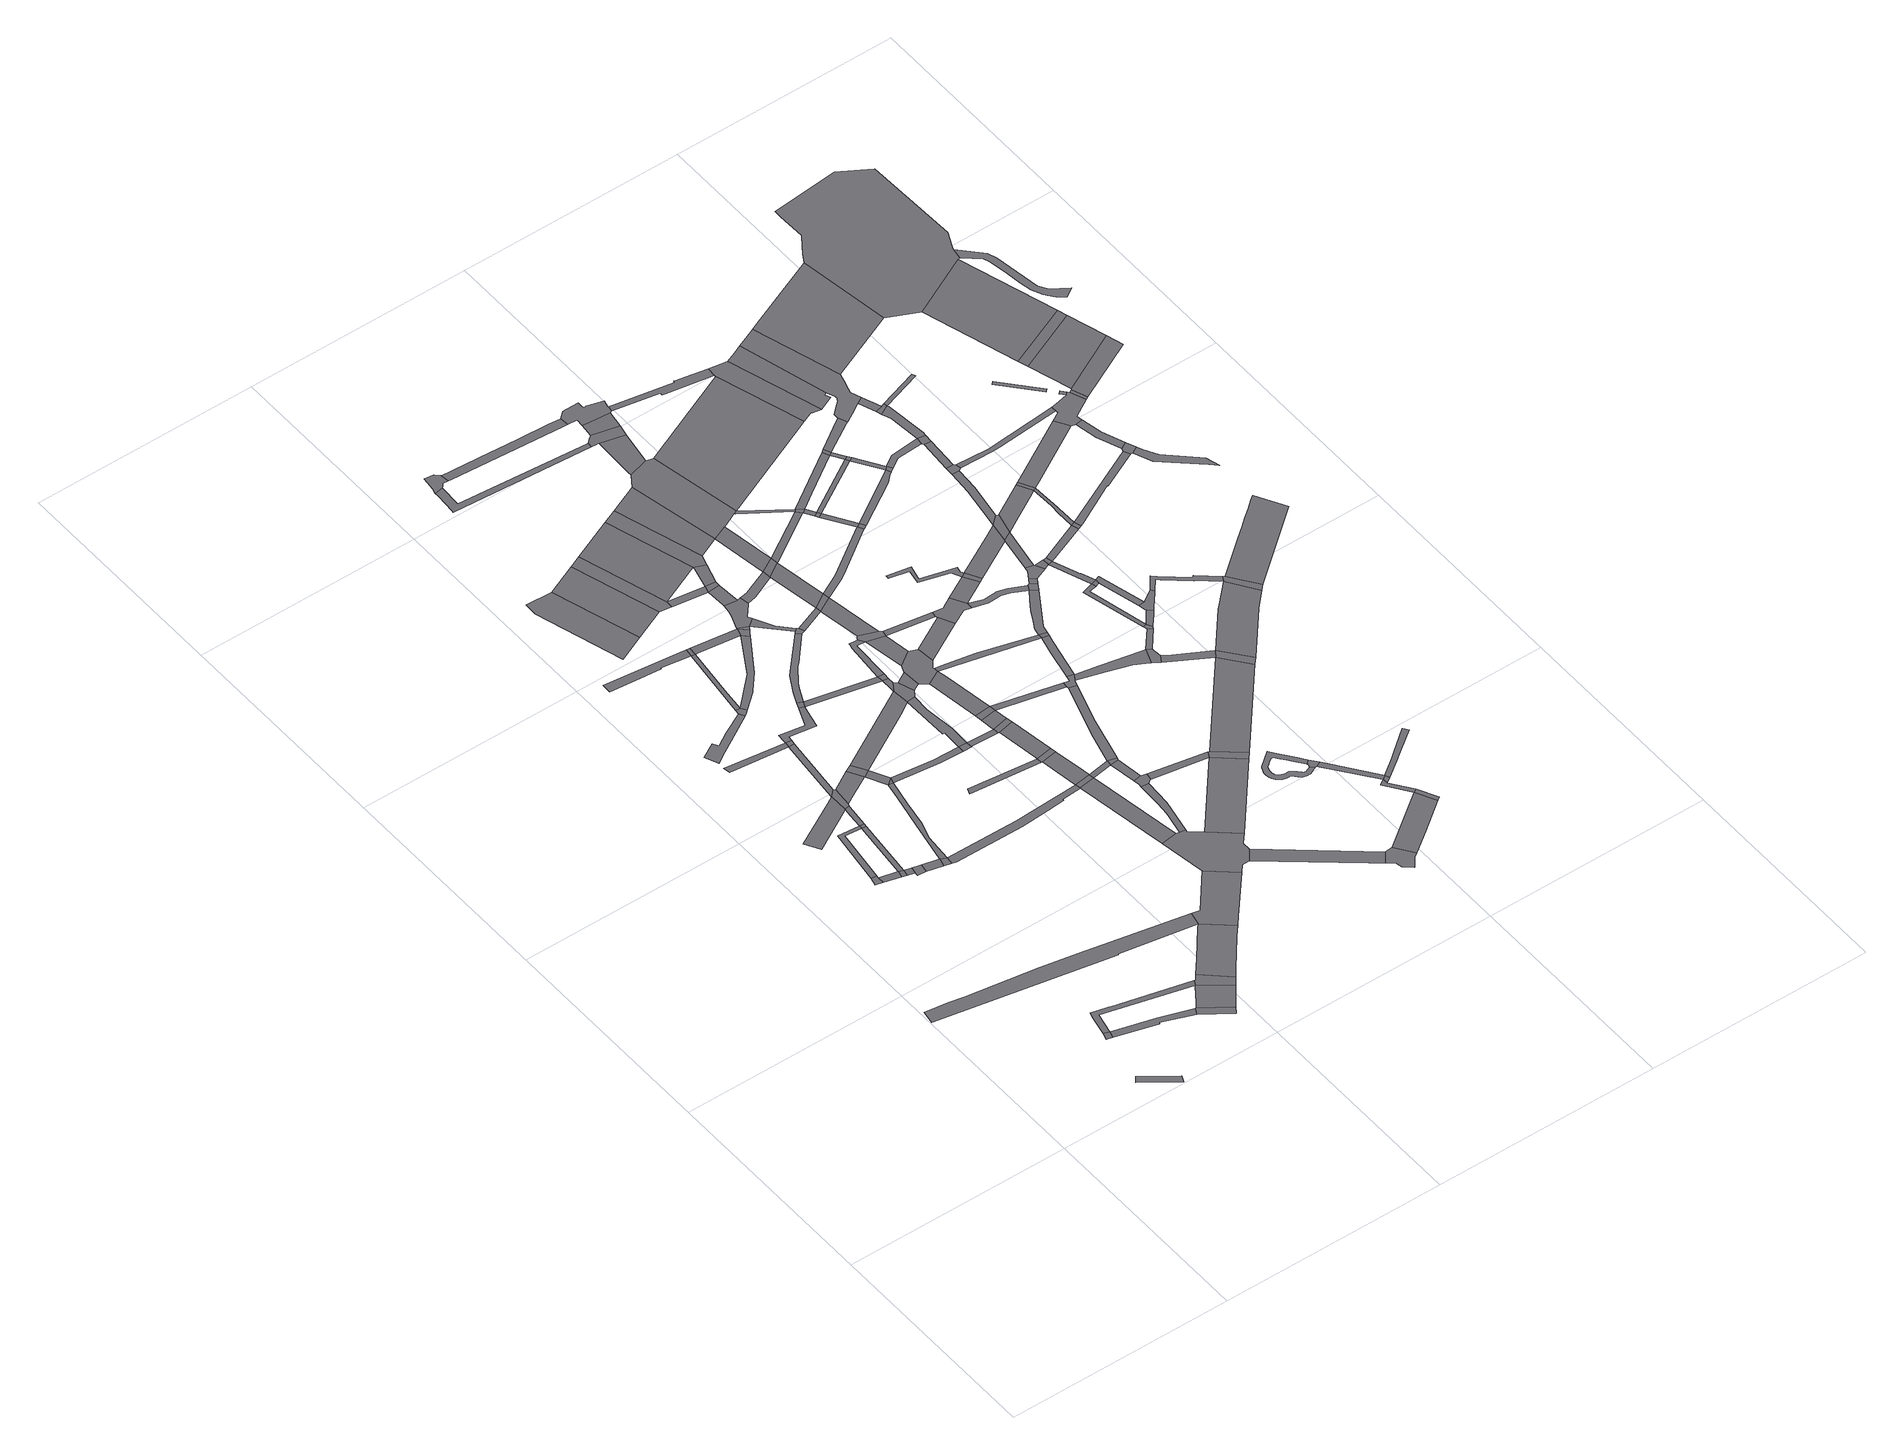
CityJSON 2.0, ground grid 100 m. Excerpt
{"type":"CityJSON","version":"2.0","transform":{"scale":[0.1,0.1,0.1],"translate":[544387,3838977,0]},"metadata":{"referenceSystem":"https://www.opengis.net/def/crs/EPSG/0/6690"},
"CityObjects":{
"road1":{"type":"Road","attributes":{"RoadStructureAttribute.sectionType":"1"},"geometry":[{"type":"MultiSurface","lod":"1","boundaries":[[[0,1,2,3]]]}]},
"road2":{"type":"Road","geometry":[{"type":"MultiSurface","lod":"1","boundaries":[[[4,5,6,7]]]}]},
"road3":{"type":"Road","geometry":[{"type":"MultiSurface","lod":"1","boundaries":[[[8,9,10,11,12]]]}]},
"road4":{"type":"Road","attributes":{"RoadStructureAttribute.sectionType":"1"},"geometry":[{"type":"MultiSurface","lod":"1","boundaries":[[[13,7,6,14,15,16,17]]]}]},
"road5":{"type":"Road","attributes":{"RoadStructureAttribute.sectionType":"1"},"geometry":[{"type":"MultiSurface","lod":"1","boundaries":[[[18,19,20,21,22,23,24,25,26,27]]]}]},
"road6":{"type":"Road","attributes":{"RoadStructureAttribute.sectionType":"1"},"geometry":[{"type":"MultiSurface","lod":"1","boundaries":[[[11,10,28,29]]]}]},
"road7":{"type":"Road","attributes":{"RoadStructureAttribute.sectionType":"1"},"geometry":[{"type":"MultiSurface","lod":"1","boundaries":[[[30,31,32,33,4,7,34,35,36]]]}]},
"road8":{"type":"Road","geometry":[{"type":"MultiSurface","lod":"1","boundaries":[[[29,28,37,38]]]}]},
"road9":{"type":"Road","attributes":{"RoadStructureAttribute.sectionType":"1"},"geometry":[{"type":"MultiSurface","lod":"1","boundaries":[[[39,8,12,40,41,42]]]}]},
"road10":{"type":"Road","attributes":{"RoadStructureAttribute.sectionType":"1"},"geometry":[{"type":"MultiSurface","lod":"1","boundaries":[[[38,37,43,44]]]}]},
"road11":{"type":"Road","attributes":{"RoadStructureAttribute.sectionType":"1"},"geometry":[{"type":"MultiSurface","lod":"1","boundaries":[[[45,46,47,48,49,50]]]}]},
"road12":{"type":"Road","geometry":[{"type":"MultiSurface","lod":"1","boundaries":[[[44,43,51,52,53]]]}]},
"road13":{"type":"Road","attributes":{"RoadStructureAttribute.sectionType":"1"},"geometry":[{"type":"MultiSurface","lod":"1","boundaries":[[[41,29,38,54]]]}]},
"road14":{"type":"Road","attributes":{"RoadStructureAttribute.sectionType":"1"},"geometry":[{"type":"MultiSurface","lod":"1","boundaries":[[[53,52,55,56]]]}]},
"road15":{"type":"Road","geometry":[{"type":"MultiSurface","lod":"1","boundaries":[[[17,16,57,58,59]]]}]},
"road16":{"type":"Road","geometry":[{"type":"MultiSurface","lod":"1","boundaries":[[[42,41,54,60]]]}]},
"road17":{"type":"Road","attributes":{"RoadStructureAttribute.sectionType":"1"},"geometry":[{"type":"MultiSurface","lod":"1","boundaries":[[[61,62,50,63,42,60]]]}]},
"road18":{"type":"Road","geometry":[{"type":"MultiSurface","lod":"1","boundaries":[[[56,55,64,65]]]}]},
"road19":{"type":"Road","attributes":{"RoadStructureAttribute.sectionType":"1"},"geometry":[{"type":"MultiSurface","lod":"1","boundaries":[[[35,66,67,59,58,68]]]}]},
"road20":{"type":"Road","attributes":{"RoadStructureAttribute.sectionType":"1"},"geometry":[{"type":"MultiSurface","lod":"1","boundaries":[[[69,70,71,72]]]}]},
"road21":{"type":"Road","geometry":[{"type":"MultiSurface","lod":"1","boundaries":[[[73,45,50,62,74,75,76]]]}]},
"road22":{"type":"Road","attributes":{"RoadStructureAttribute.sectionType":"1"},"geometry":[{"type":"MultiSurface","lod":"1","boundaries":[[[77,78,79,80,81,82,83,84,85]]]}]},
"road23":{"type":"Road","geometry":[{"type":"MultiSurface","lod":"1","boundaries":[[[86,87,88,36,35,68,89]]]}]},
"road24":{"type":"Road","attributes":{"RoadStructureAttribute.sectionType":"1"},"geometry":[{"type":"MultiSurface","lod":"1","boundaries":[[[71,90,45,73,91]]]}]},
"road25":{"type":"Road","attributes":{"RoadStructureAttribute.sectionType":"1"},"geometry":[{"type":"MultiSurface","lod":"1","boundaries":[[[92,93,94,56,65,95,96,97,98,99]]]}]},
"road26":{"type":"Road","attributes":{"RoadStructureAttribute.sectionType":"1"},"geometry":[{"type":"MultiSurface","lod":"1","boundaries":[[[100,76,75,101,102,103]]]}]},
"road27":{"type":"Road","attributes":{"RoadStructureAttribute.sectionType":"1"},"geometry":[{"type":"MultiSurface","lod":"1","boundaries":[[[104,105,106,107,108,109,110,111]]]}]},
"road28":{"type":"Road","geometry":[{"type":"MultiSurface","lod":"1","boundaries":[[[72,71,91,112]]]}]},
"road29":{"type":"Road","geometry":[{"type":"MultiSurface","lod":"1","boundaries":[[[113,77,85,114,115,116]]]}]},
"road30":{"type":"Road","geometry":[{"type":"MultiSurface","lod":"1","boundaries":[[[117,100,103,118]]]}]},
"road31":{"type":"Road","attributes":{"RoadStructureAttribute.sectionType":"1"},"geometry":[{"type":"MultiSurface","lod":"1","boundaries":[[[118,103,92,119]]]}]},
"road32":{"type":"Road","geometry":[{"type":"MultiSurface","lod":"1","boundaries":[[[120,121,122,123,124]]]}]},
"road33":{"type":"Road","geometry":[{"type":"MultiSurface","lod":"1","boundaries":[[[119,92,99]]]}]},
"road34":{"type":"Road","attributes":{"RoadStructureAttribute.sectionType":"1"},"geometry":[{"type":"MultiSurface","lod":"1","boundaries":[[[26,125,126,86,89,127,128,129,130]]]}]},
"road35":{"type":"Road","attributes":{"RoadStructureAttribute.sectionType":"1"},"geometry":[{"type":"MultiSurface","lod":"1","boundaries":[[[131,132,133,134,72,112,135,136,137,138]]]}]},
"road36":{"type":"Road","attributes":{"RoadStructureAttribute.sectionType":"1"},"geometry":[{"type":"MultiSurface","lod":"1","boundaries":[[[110,113,116,139,140]]]}]},
"road37":{"type":"Road","attributes":{"RoadStructureAttribute.sectionType":"1"},"geometry":[{"type":"MultiSurface","lod":"1","boundaries":[[[141,142,65,64,143,144,145,146,147,148,149,150]]]}]},
"road38":{"type":"Road","geometry":[{"type":"MultiSurface","lod":"1","boundaries":[[[111,110,140,151]]]}]},
"road39":{"type":"Road","geometry":[{"type":"MultiSurface","lod":"1","boundaries":[[[152,131,138,153]]]}]},
"road40":{"type":"Road","attributes":{"RoadStructureAttribute.sectionType":"1"},"geometry":[{"type":"MultiSurface","lod":"1","boundaries":[[[154,124,123,155]]]}]},
"road41":{"type":"Road","attributes":{"RoadStructureAttribute.sectionType":"1"},"geometry":[{"type":"MultiSurface","lod":"1","boundaries":[[[156,157,158,116,115,159,160,161,162]]]}]},
"road42":{"type":"Road","attributes":{"RoadStructureAttribute.sectionType":"1"},"geometry":[{"type":"MultiSurface","lod":"1","boundaries":[[[163,119,99,164,165,166]]]}]},
"road43":{"type":"Road","attributes":{"RoadStructureAttribute.sectionType":"1"},"geometry":[{"type":"MultiSurface","lod":"1","boundaries":[[[167,117,118,168,169,170]]]}]},
"road44":{"type":"Road","attributes":{"RoadStructureAttribute.sectionType":"1"},"geometry":[{"type":"MultiSurface","lod":"1","boundaries":[[[151,140,171,156,172]]]}]},
"road45":{"type":"Road","geometry":[{"type":"MultiSurface","lod":"1","boundaries":[[[173,174,27,26,130,175,176]]]}]},
"road46":{"type":"Road","geometry":[{"type":"MultiSurface","lod":"1","boundaries":[[[177,154,155,178,179]]]}]},
"road47":{"type":"Road","geometry":[{"type":"MultiSurface","lod":"1","boundaries":[[[180,181,182,183,184,185,186,187,188,189]]]}]},
"road48":{"type":"Road","attributes":{"RoadStructureAttribute.sectionType":"1"},"geometry":[{"type":"MultiSurface","lod":"1","boundaries":[[[190,191,192,193,194,195]]]}]},
"road49":{"type":"Road","attributes":{"RoadStructureAttribute.sectionType":"1"},"geometry":[{"type":"MultiSurface","lod":"1","boundaries":[[[153,138,196,197]]]}]},
"road50":{"type":"Road","attributes":{"RoadStructureAttribute.sectionType":"1"},"geometry":[{"type":"MultiSurface","lod":"1","boundaries":[[[198,199,200,152,153,201,202,203,204,205,206]]]}]},
"road51":{"type":"Road","geometry":[{"type":"MultiSurface","lod":"1","boundaries":[[[166,165,207,208]]]}]},
"road52":{"type":"Road","attributes":{"RoadStructureAttribute.sectionType":"1"},"geometry":[{"type":"MultiSurface","lod":"1","boundaries":[[[172,156,162,209,210]]]}]},
"road53":{"type":"Road","geometry":[{"type":"MultiSurface","lod":"1","boundaries":[[[211,172,210,212,213]]]}]},
"road54":{"type":"Road","attributes":{"RoadStructureAttribute.sectionType":"1"},"geometry":[{"type":"MultiSurface","lod":"1","boundaries":[[[179,178,214,215,216]]]}]},
"road55":{"type":"Road","attributes":{"RoadStructureAttribute.sectionType":"1"},"geometry":[{"type":"MultiSurface","lod":"1","boundaries":[[[217,218,219,170,220,221,166,208]]]}]},
"road56":{"type":"Road","attributes":{"function":"2","RoadStructureAttribute.sectionType":"1"},"geometry":[{"type":"MultiSurface","lod":"1","boundaries":[[[222,177,179,223,224]]]}]},
"road57":{"type":"Road","geometry":[{"type":"MultiSurface","lod":"1","boundaries":[[[225,226,227,228,211,213,229,230,231,232,233,234]]]}]},
"road58":{"type":"Road","attributes":{"RoadStructureAttribute.sectionType":"1"},"geometry":[{"type":"MultiSurface","lod":"1","boundaries":[[[208,207,235,236,237]]]}]},
"road59":{"type":"Road","attributes":{"RoadStructureAttribute.sectionType":"1"},"geometry":[{"type":"MultiSurface","lod":"1","boundaries":[[[238,229,213,239,240,241]]]}]},
"road60":{"type":"Road","attributes":{"RoadStructureAttribute.sectionType":"1"},"geometry":[{"type":"MultiSurface","lod":"1","boundaries":[[[242,150,243,244]]]}]},
"road61":{"type":"Road","attributes":{"RoadStructureAttribute.sectionType":"1"},"geometry":[{"type":"MultiSurface","lod":"1","boundaries":[[[196,245,167,246,247]]]}]},
"road62":{"type":"Road","geometry":[{"type":"MultiSurface","lod":"1","boundaries":[[[246,167,170,219,248,249,250,251]]]}]},
"road63":{"type":"Road","attributes":{"RoadStructureAttribute.sectionType":"1"},"geometry":[{"type":"MultiSurface","lod":"1","boundaries":[[[252,215,253,254,225,234]]]}]},
"road64":{"type":"Road","geometry":[{"type":"MultiSurface","lod":"1","boundaries":[[[197,196,247,255]]]}]},
"road65":{"type":"Road","geometry":[{"type":"MultiSurface","lod":"1","boundaries":[[[244,243,256,173,176,257,258,259,260,261,262,263,264,265,266]]]}]},
"road66":{"type":"Road","geometry":[{"type":"MultiSurface","lod":"1","boundaries":[[[267,141,150,242]]]}]},
"road67":{"type":"Road","geometry":[{"type":"MultiSurface","lod":"1","boundaries":[[[216,215,252,268]]]}]},
"road68":{"type":"Road","geometry":[{"type":"MultiSurface","lod":"1","boundaries":[[[241,240,198,206,269,270]]]}]},
"road69":{"type":"Road","attributes":{"RoadStructureAttribute.sectionType":"1"},"geometry":[{"type":"MultiSurface","lod":"1","boundaries":[[[271,272,273,274,275,141,267]]]}]},
"road70":{"type":"Road","geometry":[{"type":"MultiSurface","lod":"1","boundaries":[[[276,195,194,274,273]]]}]},
"road71":{"type":"Road","attributes":{"RoadStructureAttribute.sectionType":"1"},"geometry":[{"type":"MultiSurface","lod":"1","boundaries":[[[277,251,250,278]]]}]},
"road72":{"type":"Road","attributes":{"RoadStructureAttribute.sectionType":"1"},"geometry":[{"type":"MultiSurface","lod":"1","boundaries":[[[224,279,216,268,280]]]}]},
"road73":{"type":"Road","attributes":{"RoadStructureAttribute.sectionType":"1"},"geometry":[{"type":"MultiSurface","lod":"1","boundaries":[[[281,282,283,195,276]]]}]},
"road74":{"type":"Road","attributes":{"RoadStructureAttribute.sectionType":"1"},"geometry":[{"type":"MultiSurface","lod":"1","boundaries":[[[284,285,286,197,255,287,288,289,290]]]}]},
"road75":{"type":"Road","geometry":[{"type":"MultiSurface","lod":"1","boundaries":[[[291,237,236,282,281]]]}]},
"road76":{"type":"Road","attributes":{"RoadStructureAttribute.sectionType":"1"},"geometry":[{"type":"MultiSurface","lod":"1","boundaries":[[[292,183,182,293,294,295,296,297,298]]]}]},
"road77":{"type":"Road","attributes":{"RoadStructureAttribute.sectionType":"1"},"geometry":[{"type":"MultiSurface","lod":"1","boundaries":[[[299,300,301,302,266,265,303,304]]]}]},
"road78":{"type":"Road","attributes":{"RoadStructureAttribute.sectionType":"1"},"geometry":[{"type":"MultiSurface","lod":"1","boundaries":[[[305,306,307,237,291]]]}]},
"road79":{"type":"Road","geometry":[{"type":"MultiSurface","lod":"1","boundaries":[[[308,309,306,305]]]}]},
"road80":{"type":"Road","geometry":[{"type":"MultiSurface","lod":"1","boundaries":[[[310,222,224,280,311,312,313]]]}]},
"road81":{"type":"Road","attributes":{"RoadStructureAttribute.sectionType":"1"},"geometry":[{"type":"MultiSurface","lod":"1","boundaries":[[[314,270,269,315]]]}]},
"road82":{"type":"Road","attributes":{"RoadStructureAttribute.sectionType":"1"},"geometry":[{"type":"MultiSurface","lod":"1","boundaries":[[[316,267,242,317]]]}]},
"road83":{"type":"Road","attributes":{"RoadStructureAttribute.sectionType":"1"},"geometry":[{"type":"MultiSurface","lod":"1","boundaries":[[[318,319,320,321,309,308]]]}]},
"road84":{"type":"Road","attributes":{"RoadStructureAttribute.sectionType":"1"},"geometry":[{"type":"MultiSurface","lod":"1","boundaries":[[[322,323,233,232,324,325]]]}]},
"road85":{"type":"Road","geometry":[{"type":"MultiSurface","lod":"1","boundaries":[[[326,327,328,277,278,321,320,329,330,331,332,333]]]}]},
"road86":{"type":"Road","attributes":{"RoadStructureAttribute.sectionType":"1"},"geometry":[{"type":"MultiSurface","lod":"1","boundaries":[[[334,335,336,337,338,187,186,339,340,341,342]]]}]},
"road87":{"type":"Road","attributes":{"RoadStructureAttribute.sectionType":"1"},"geometry":[{"type":"MultiSurface","lod":"1","boundaries":[[[289,327,326,343,344]]]}]},
"road88":{"type":"Road","geometry":[{"type":"MultiSurface","lod":"1","boundaries":[[[345,346,347,299,304,348,349,350,351]]]}]},
"road89":{"type":"Road","attributes":{"RoadStructureAttribute.sectionType":"1"},"geometry":[{"type":"MultiSurface","lod":"1","boundaries":[[[352,317,346,345]]]}]},
"road90":{"type":"Road","geometry":[{"type":"MultiSurface","lod":"1","boundaries":[[[353,354,290,289,344,355,356]]]}]},
"road91":{"type":"Road","geometry":[{"type":"MultiSurface","lod":"1","boundaries":[[[316,317,352,357]]]}]},
"road92":{"type":"Road","geometry":[{"type":"MultiSurface","lod":"1","boundaries":[[[358,310,313,359,360]]]}]},
"road93":{"type":"Road","attributes":{"RoadStructureAttribute.sectionType":"1"},"geometry":[{"type":"MultiSurface","lod":"1","boundaries":[[[361,315,362,353,356]]]}]},
"road94":{"type":"Road","geometry":[{"type":"MultiSurface","lod":"1","boundaries":[[[363,314,315,361]]]}]},
"road95":{"type":"Road","attributes":{"RoadStructureAttribute.sectionType":"1"},"geometry":[{"type":"MultiSurface","lod":"1","boundaries":[[[259,258,364,365,366]]]}]},
"road96":{"type":"Road","attributes":{"RoadStructureAttribute.sectionType":"1"},"geometry":[{"type":"MultiSurface","lod":"1","boundaries":[[[367,325,368,314,363]]]}]},
"road97":{"type":"Road","geometry":[{"type":"MultiSurface","lod":"1","boundaries":[[[369,322,325,367]]]}]},
"road98":{"type":"Road","attributes":{"RoadStructureAttribute.sectionType":"1"},"geometry":[{"type":"MultiSurface","lod":"1","boundaries":[[[370,360,322,369]]]}]},
"road99":{"type":"Road","attributes":{"RoadStructureAttribute.sectionType":"1"},"geometry":[{"type":"MultiSurface","lod":"1","boundaries":[[[308,305,371,372]]]}]},
"road100":{"type":"Road","attributes":{"RoadStructureAttribute.sectionType":"1"},"geometry":[{"type":"MultiSurface","lod":"1","boundaries":[[[373,262,261,374]]]}]},
"road101":{"type":"Road","attributes":{"RoadStructureAttribute.sectionType":"1"},"geometry":[{"type":"MultiSurface","lod":"1","boundaries":[[[375,376,377,316,357,378,379]]]}]},
"road102":{"type":"Road","attributes":{"RoadStructureAttribute.sectionType":"1"},"geometry":[{"type":"MultiSurface","lod":"1","boundaries":[[[351,350,373,380]]]}]},
"road103":{"type":"Road","attributes":{"RoadStructureAttribute.sectionType":"1"},"geometry":[{"type":"MultiSurface","lod":"1","boundaries":[[[355,344,381,382,383]]]}]},
"road104":{"type":"Road","attributes":{"RoadStructureAttribute.sectionType":"1"},"geometry":[{"type":"MultiSurface","lod":"1","boundaries":[[[384,333,332,385]]]}]},
"road105":{"type":"Road","geometry":[{"type":"MultiSurface","lod":"1","boundaries":[[[386,387,358,360,370,388,389,390]]]}]},
"road106":{"type":"Road","attributes":{"RoadStructureAttribute.sectionType":"1"},"geometry":[{"type":"MultiSurface","lod":"1","boundaries":[[[391,392,393,394,329,320,395,396]]]}]},
"road107":{"type":"Road","geometry":[{"type":"MultiSurface","lod":"1","boundaries":[[[397,366,365,398,399,400,401,402,403,404,405]]]}]},
"road108":{"type":"Road","attributes":{"RoadStructureAttribute.sectionType":"1"},"geometry":[{"type":"MultiSurface","lod":"1","boundaries":[[[406,369,367,407,408,409]]]}]},
"road109":{"type":"Road","attributes":{"RoadStructureAttribute.sectionType":"1"},"geometry":[{"type":"MultiSurface","lod":"1","boundaries":[[[410,411,387,386,412]]]}]},
"road110":{"type":"Road","geometry":[{"type":"MultiSurface","lod":"1","boundaries":[[[413,414,372,371,375,379,415,416]]]}]},
"road111":{"type":"Road","attributes":{"RoadStructureAttribute.sectionType":"1"},"geometry":[{"type":"MultiSurface","lod":"1","boundaries":[[[417,418,363,361,419,420,421,422,423]]]}]},
"road112":{"type":"Road","geometry":[{"type":"MultiSurface","lod":"1","boundaries":[[[424,425,298,297,426,427,410,412,428,429]]]}]},
"road113":{"type":"Road","geometry":[{"type":"MultiSurface","lod":"1","boundaries":[[[380,373,374,430,431]]]}]},
"road114":{"type":"Road","geometry":[{"type":"MultiSurface","lod":"1","boundaries":[[[432,433,434,383,382,384,385,435,436,437]]]}]},
"road115":{"type":"Road","attributes":{"RoadStructureAttribute.sectionType":"1"},"geometry":[{"type":"MultiSurface","lod":"1","boundaries":[[[389,388,438,439,440]]]}]},
"road116":{"type":"Road","attributes":{"RoadStructureAttribute.sectionType":"1"},"geometry":[{"type":"MultiSurface","lod":"1","boundaries":[[[441,442,424,429,443,444]]]}]},
"road117":{"type":"Road","geometry":[{"type":"MultiSurface","lod":"1","boundaries":[[[445,446,342,341,447,442,441,444,448,449,450,451,452,453,454,455,456,457,458]]]}]},
"road118":{"type":"Road","attributes":{"RoadStructureAttribute.sectionType":"1"},"geometry":[{"type":"MultiSurface","lod":"1","boundaries":[[[395,459,413,416,460,461]]]}]},
"road119":{"type":"Road","attributes":{"RoadStructureAttribute.sectionType":"1"},"geometry":[{"type":"MultiSurface","lod":"1","boundaries":[[[462,463,464,465,466,467,468,469,470,471,472,473,474,475,476,477,478,479,480,481,482,483,484,485,486,487,488,489,490,491,492,493,494,495,496,497,498,499,500,501,502,503,504,505,506,507,508,509,510,511,512,513,514,515,516,517,518,519,520,521,522,523,524,525,526,527,528,529,530,531,532,533,534,535,536,537,538,539,540,541,542,543,544,545]]]}]},
"road120":{"type":"Road","geometry":[{"type":"MultiSurface","lod":"1","boundaries":[[[440,439,406,409,546]]]}]},
"road121":{"type":"Road","attributes":{"RoadStructureAttribute.sectionType":"1"},"geometry":[{"type":"MultiSurface","lod":"1","boundaries":[[[547,548,549,550,551,552,553,554,555,556,557,558]]]}]},
"road122":{"type":"Road","geometry":[{"type":"MultiSurface","lod":"1","boundaries":[[[396,395,461,559]]]}]},
"road123":{"type":"Road","attributes":{"RoadStructureAttribute.sectionType":"1"},"geometry":[{"type":"MultiSurface","lod":"1","boundaries":[[[546,409,560,561]]]}]},
"road124":{"type":"Road","geometry":[{"type":"MultiSurface","lod":"1","boundaries":[[[561,560,562,563]]]}]},
"road125":{"type":"Road","attributes":{"RoadStructureAttribute.sectionType":"1"},"geometry":[{"type":"MultiSurface","lod":"1","boundaries":[[[564,565,566,567,568,416,415,569,570,571,572,573]]]}]},
"road126":{"type":"Road","attributes":{"RoadStructureAttribute.sectionType":"1"},"geometry":[{"type":"MultiSurface","lod":"1","boundaries":[[[557,432,437,574]]]}]},
"road127":{"type":"Road","attributes":{"RoadStructureAttribute.sectionType":"1"},"geometry":[{"type":"MultiSurface","lod":"1","boundaries":[[[575,397,405,576,577]]]}]},
"road128":{"type":"Road","attributes":{"RoadStructureAttribute.sectionType":"1"},"geometry":[{"type":"MultiSurface","lod":"1","boundaries":[[[563,562,417,578]]]}]},
"road129":{"type":"Road","geometry":[{"type":"MultiSurface","lod":"1","boundaries":[[[545,544,579,580,581,582,583,501,500,584,585]]]}]},
"road130":{"type":"Road","geometry":[{"type":"MultiSurface","lod":"1","boundaries":[[[578,417,423,586]]]}]},
"road131":{"type":"Road","attributes":{"RoadStructureAttribute.sectionType":"1"},"geometry":[{"type":"MultiSurface","lod":"1","boundaries":[[[587,588,589,437,436,590,591,592,593,594]]]}]},
"road132":{"type":"Road","geometry":[{"type":"MultiSurface","lod":"1","boundaries":[[[558,557,574,595]]]}]},
"road133":{"type":"Road","attributes":{"RoadStructureAttribute.sectionType":"1"},"geometry":[{"type":"MultiSurface","lod":"1","boundaries":[[[593,596,597,598,599,396,559,600,601]]]}]},
"road134":{"type":"Road","attributes":{"RoadStructureAttribute.sectionType":"1"},"geometry":[{"type":"MultiSurface","lod":"1","boundaries":[[[602,585,584,603,604]]]}]},
"road135":{"type":"Road","attributes":{"RoadStructureAttribute.sectionType":"1"},"geometry":[{"type":"MultiSurface","lod":"1","boundaries":[[[605,606,431,430,607]]]}]},
"road136":{"type":"Road","attributes":{"function":"2","RoadStructureAttribute.sectionType":"1"},"geometry":[{"type":"MultiSurface","lod":"1","boundaries":[[[608,609,610,390,389,611,612]]]}]},
"road137":{"type":"Road","attributes":{"RoadStructureAttribute.sectionType":"1"},"geometry":[{"type":"MultiSurface","lod":"1","boundaries":[[[603,613,575,614,615]]]}]},
"road138":{"type":"Road","attributes":{"RoadStructureAttribute.sectionType":"1"},"geometry":[{"type":"MultiSurface","lod":"1","boundaries":[[[616,440,546,617,618]]]}]},
"road139":{"type":"Road","geometry":[{"type":"MultiSurface","lod":"1","boundaries":[[[604,603,615,619]]]}]},
"road140":{"type":"Road","geometry":[{"type":"MultiSurface","lod":"1","boundaries":[[[573,572,620,621,622,623,624]]]}]},
"road141":{"type":"Road","geometry":[{"type":"MultiSurface","lod":"1","boundaries":[[[614,575,577,625]]]}]},
"road142":{"type":"Road","attributes":{"RoadStructureAttribute.sectionType":"1"},"geometry":[{"type":"MultiSurface","lod":"1","boundaries":[[[626,561,563,627]]]}]},
"road143":{"type":"Road","geometry":[{"type":"MultiSurface","lod":"1","boundaries":[[[628,594,593,601,629]]]}]},
"road144":{"type":"Road","attributes":{"RoadStructureAttribute.sectionType":"1"},"geometry":[{"type":"MultiSurface","lod":"1","boundaries":[[[630,631,632,633,634,450,449,635,636,637,638,639,640,641,642,643]]]}]},
"road145":{"type":"Road","attributes":{"RoadStructureAttribute.sectionType":"1"},"geometry":[{"type":"MultiSurface","lod":"1","boundaries":[[[644,628,629,645]]]}]},
"road146":{"type":"Road","attributes":{"RoadStructureAttribute.sectionType":"1"},"geometry":[{"type":"MultiSurface","lod":"1","boundaries":[[[646,647,648,578,586,649,650,651]]]}]},
"road147":{"type":"Road","attributes":{"RoadStructureAttribute.sectionType":"1"},"geometry":[{"type":"MultiSurface","lod":"1","boundaries":[[[652,653,558,595,654,655]]]}]},
"road148":{"type":"Road","attributes":{"RoadStructureAttribute.sectionType":"1"},"geometry":[{"type":"MultiSurface","lod":"1","boundaries":[[[656,573,624,657]]]}]},
"road149":{"type":"Road","attributes":{"RoadStructureAttribute.sectionType":"1"},"geometry":[{"type":"MultiSurface","lod":"1","boundaries":[[[658,659,621,620,605,660]]]}]},
"road150":{"type":"Road","geometry":[{"type":"MultiSurface","lod":"1","boundaries":[[[661,662,644,645,663,664,665]]]}]},
"road151":{"type":"Road","geometry":[{"type":"MultiSurface","lod":"1","boundaries":[[[666,667,656,657,668]]]}]},
"road152":{"type":"Road","attributes":{"RoadStructureAttribute.sectionType":"1"},"geometry":[{"type":"MultiSurface","lod":"1","boundaries":[[[669,670,667,666,671,672]]]}]},
"road153":{"type":"Road","geometry":[{"type":"MultiSurface","lod":"1","boundaries":[[[673,674,675,676,677,678,679,604,619]]]}]},
"road154":{"type":"Road","attributes":{"RoadStructureAttribute.sectionType":"1"},"geometry":[{"type":"MultiSurface","lod":"1","boundaries":[[[680,664,663,681]]]}]},
"road155":{"type":"Road","geometry":[{"type":"MultiSurface","lod":"1","boundaries":[[[682,616,618,683]]]}]},
"road156":{"type":"Road","attributes":{"RoadStructureAttribute.sectionType":"1"},"geometry":[{"type":"MultiSurface","lod":"1","boundaries":[[[684,685,655,661,665]]]}]},
"road157":{"type":"Road","attributes":{"RoadStructureAttribute.sectionType":"1"},"geometry":[{"type":"MultiSurface","lod":"1","boundaries":[[[683,618,626,686]]]}]},
"road158":{"type":"Road","attributes":{"RoadStructureAttribute.sectionType":"1"},"geometry":[{"type":"MultiSurface","lod":"1","boundaries":[[[687,666,668,688,689]]]}]},
"road159":{"type":"Road","geometry":[{"type":"MultiSurface","lod":"1","boundaries":[[[686,626,627,690]]]}]},
"road160":{"type":"Road","geometry":[{"type":"MultiSurface","lod":"1","boundaries":[[[691,680,681,692]]]}]},
"road161":{"type":"Road","geometry":[{"type":"MultiSurface","lod":"1","boundaries":[[[660,605,607,693,694]]]}]},
"road162":{"type":"Road","attributes":{"RoadStructureAttribute.sectionType":"1"},"geometry":[{"type":"MultiSurface","lod":"1","boundaries":[[[695,696,692,681,669,697]]]}]},
"road163":{"type":"Road","geometry":[{"type":"MultiSurface","lod":"1","boundaries":[[[697,669,672,698]]]}]},
"road164":{"type":"Road","attributes":{"RoadStructureAttribute.sectionType":"1"},"geometry":[{"type":"MultiSurface","lod":"1","boundaries":[[[690,627,646,699]]]}]},
"road165":{"type":"Road","attributes":{"RoadStructureAttribute.sectionType":"1"},"geometry":[{"type":"MultiSurface","lod":"1","boundaries":[[[700,697,698,701,702]]]}]},
"road166":{"type":"Road","geometry":[{"type":"MultiSurface","lod":"1","boundaries":[[[703,652,655,685,704]]]}]},
"road167":{"type":"Road","geometry":[{"type":"MultiSurface","lod":"1","boundaries":[[[699,646,651,705]]]}]},
"road168":{"type":"Road","geometry":[{"type":"MultiSurface","lod":"1","boundaries":[[[706,707,702,701,708,687,689,709,710,711]]]}]},
"road169":{"type":"Road","attributes":{"RoadStructureAttribute.sectionType":"1"},"geometry":[{"type":"MultiSurface","lod":"1","boundaries":[[[712,713,714,682,683,715,716,717]]]}]},
"road170":{"type":"Road","attributes":{"RoadStructureAttribute.sectionType":"1"},"geometry":[{"type":"MultiSurface","lod":"1","boundaries":[[[643,642,718,608,612,719,720,721,722]]]}]},
"road171":{"type":"Road","attributes":{"RoadStructureAttribute.sectionType":"1"},"geometry":[{"type":"MultiSurface","lod":"1","boundaries":[[[723,691,692,724]]]}]},
"road172":{"type":"Road","attributes":{"RoadStructureAttribute.sectionType":"1"},"geometry":[{"type":"MultiSurface","lod":"1","boundaries":[[[725,726,727,728,652,703,729,730]]]}]},
"road173":{"type":"Road","attributes":{"RoadStructureAttribute.sectionType":"1"},"geometry":[{"type":"MultiSurface","lod":"1","boundaries":[[[731,732,733,699,705,734,735]]]}]},
"road174":{"type":"Road","attributes":{"RoadStructureAttribute.sectionType":"1"},"geometry":[{"type":"MultiSurface","lod":"1","boundaries":[[[736,737,704,685,738,739,740]]]}]},
"road175":{"type":"Road","attributes":{"RoadStructureAttribute.sectionType":"1"},"geometry":[{"type":"MultiSurface","lod":"1","boundaries":[[[741,742,743,744,694,693,745,746]]]}]},
"road176":{"type":"Road","geometry":[{"type":"MultiSurface","lod":"1","boundaries":[[[747,748,722,721,749,750,751]]]}]},
"road177":{"type":"Road","geometry":[{"type":"MultiSurface","lod":"1","boundaries":[[[752,725,730,753,754,755]]]}]},
"road178":{"type":"Road","attributes":{"RoadStructureAttribute.sectionType":"1"},"geometry":[{"type":"MultiSurface","lod":"1","boundaries":[[[756,752,755,757]]]}]},
"road179":{"type":"Road","geometry":[{"type":"MultiSurface","lod":"1","boundaries":[[[758,723,724,759]]]}]},
"road180":{"type":"Road","attributes":{"RoadStructureAttribute.sectionType":"1"},"geometry":[{"type":"MultiSurface","lod":"1","boundaries":[[[760,761,762,763,706,711,764,765,766,767,768,741,769]]]}]},
"road181":{"type":"Road","geometry":[{"type":"MultiSurface","lod":"1","boundaries":[[[731,735,756,757,770]]]}]},
"road182":{"type":"Road","attributes":{"RoadStructureAttribute.sectionType":"1"},"geometry":[{"type":"MultiSurface","lod":"1","boundaries":[[[771,772,740,773,774,723,758]]]}]},
"road183":{"type":"Road","attributes":{"RoadStructureAttribute.sectionType":"1"},"geometry":[{"type":"MultiSurface","lod":"1","boundaries":[[[775,776,777,747,751,778,779,780,781,782,783,784,785,786,787,788,712,717,789,790,791,792,793,794,795]]]}]},
"road184":{"type":"Road","attributes":{"RoadStructureAttribute.sectionType":"1"},"geometry":[{"type":"MultiSurface","lod":"1","boundaries":[[[796,797,798,799,800,731,770]]]}]},
"road185":{"type":"Road","geometry":[{"type":"MultiSurface","lod":"1","boundaries":[[[801,736,740,772,802]]]}]},
"road186":{"type":"Road","geometry":[{"type":"MultiSurface","lod":"1","boundaries":[[[803,791,790,804,805,806]]]}]},
"road187":{"type":"Road","geometry":[{"type":"MultiSurface","lod":"1","boundaries":[[[807,806,805,799,798]]]}]},
"road188":{"type":"Road","geometry":[{"type":"MultiSurface","lod":"1","boundaries":[[[769,741,746,808,809]]]}]},
"road189":{"type":"Road","geometry":[{"type":"MultiSurface","lod":"1","boundaries":[[[810,811,812,813,807,798]]]}]},
"road190":{"type":"Road","attributes":{"RoadStructureAttribute.sectionType":"1"},"geometry":[{"type":"MultiSurface","lod":"1","boundaries":[[[814,815,754,753,816,817,818]]]}]},
"road191":{"type":"Road","attributes":{"RoadStructureAttribute.sectionType":"1"},"geometry":[{"type":"MultiSurface","lod":"1","boundaries":[[[819,758,759,820,821,822,823,824]]]}]},
"road192":{"type":"Road","attributes":{"RoadStructureAttribute.sectionType":"1"},"geometry":[{"type":"MultiSurface","lod":"1","boundaries":[[[825,801,802,826,827,828]]]}]},
"road193":{"type":"Road","attributes":{"function":"2","RoadStructureAttribute.sectionType":"1"},"geometry":[{"type":"MultiSurface","lod":"1","boundaries":[[[829,830,831,775,795,832]]]}]},
"road194":{"type":"Road","attributes":{"RoadStructureAttribute.sectionType":"1"},"geometry":[{"type":"MultiSurface","lod":"1","boundaries":[[[833,834,835,836,837,838,839,809,808,840]]]}]},
"road195":{"type":"Road","attributes":{"RoadStructureAttribute.sectionType":"1"},"geometry":[{"type":"MultiSurface","lod":"1","boundaries":[[[841,842,843,844,845,846,847]]]}]},
"road196":{"type":"Road","geometry":[{"type":"MultiSurface","lod":"1","boundaries":[[[847,846,848,849,819,824,850,851]]]}]},
"road197":{"type":"Road","attributes":{"RoadStructureAttribute.sectionType":"1"},"geometry":[{"type":"MultiSurface","lod":"1","boundaries":[[[852,853,854,855]]]}]},
"road198":{"type":"Road","geometry":[{"type":"MultiSurface","lod":"1","boundaries":[[[856,857,858,814,818,859,860,861,825,828,843,842,862,863,864]]]}]},
"road199":{"type":"Road","attributes":{"RoadStructureAttribute.sectionType":"1"},"geometry":[{"type":"MultiSurface","lod":"1","boundaries":[[[865,866,851,850,867,868,869,870]]]}]},
"road200":{"type":"Road","attributes":{"RoadStructureAttribute.sectionType":"1"},"geometry":[{"type":"MultiSurface","lod":"1","boundaries":[[[871,872,857,856]]]}]},
"road201":{"type":"Road","attributes":{"RoadStructureAttribute.sectionType":"1"},"geometry":[{"type":"MultiSurface","lod":"1","boundaries":[[[873,864,863,874]]]}]},
"road202":{"type":"Road","attributes":{"function":"3","RoadStructureAttribute.sectionType":"1"},"geometry":[{"type":"MultiSurface","lod":"1","boundaries":[[[875,876,877,878,879]]]}]},
"road203":{"type":"Road","geometry":[{"type":"MultiSurface","lod":"1","boundaries":[[[879,878,873,874,880]]]}]},
"road204":{"type":"Road","geometry":[{"type":"MultiSurface","lod":"1","boundaries":[[[881,882,876,875]]]}]},
"road205":{"type":"Road","geometry":[{"type":"MultiSurface","lod":"1","boundaries":[[[883,884,882,881]]]}]},
"road206":{"type":"Road","geometry":[{"type":"MultiSurface","lod":"1","boundaries":[[[885,886,887,888,889,890,829,832,884,883,891,892,893,894,895]]]}]},
"road207":{"type":"Road","attributes":{"RoadStructureAttribute.sectionType":"1"},"geometry":[{"type":"MultiSurface","lod":"1","boundaries":[[[896,897,898,899,892,891,900,901,902,903,904,905,906,907,908,909,910]]]}]}
},
"vertices":[
[567,6,0],[581,36,0],[441,137,0],[423,112,0],
[481,389,0],[472,358,0],[497,351,0],[506,381,0],
[284,1558,0],[275,1522,0],[307,1514,0],[305,1543,0],[307,1555,0],
[692,332,0],[679,300,0],[682,307,0],[819,256,0],[834,285,0],
[660,777,0],[501,807,0],[187,855,0],[121,866,0],[17,882,0],[7,824,0],[774,680,0],[776,685,0],[1109,629,0],[1121,688,0],
[378,1495,0],[386,1525,0],
[586,484,0],[583,485,0],[507,503,0],[502,483,0],[527,477,0],[907,381,0],[919,404,0],
[400,1489,0],[405,1518,0],
[319,1809,0],[340,1793,0],[413,1787,0],[415,1801,0],
[432,1480,0],[438,1510,0],
[424,1986,0],[390,1966,0],[192,1855,0],[229,1790,0],[415,1896,0],[425,1902,0],
[431,1466,0],[468,1462,0],[475,1500,0],
[434,1785,0],
[538,1445,0],[548,1482,0],
[939,171,0],[958,199,0],[838,284,0],
[435,1799,0],
[446,1904,0],[447,1908,0],[421,1866,0],
[569,1437,0],[575,1471,0],
[903,375,0],[855,307,0],[1027,289,0],
[193,2347,0],[198,2317,0],[455,2291,0],[458,2313,0],
[452,2011,0],[448,1911,0],[451,1918,0],[458,2006,0],
[411,2540,0],[314,2490,0],[251,2451,0],[237,2475,0],[172,2437,0],[196,2377,0],[249,2412,0],[303,2444,0],[424,2518,0],
[943,425,0],[933,413,0],[925,403,0],[1053,323,0],
[427,2012,0],[481,2289,0],
[630,1907,0],[616,1834,0],[587,1680,0],[584,1594,0],[609,1673,0],[609,1676,0],[627,1786,0],[650,1904,0],
[548,2057,0],[493,1942,0],[583,1992,0],[585,1993,0],
[432,2927,0],[99,2964,0],[97,2922,0],[210,2911,0],[323,2901,0],[324,2906,0],[455,2888,0],[458,2924,0],
[484,2310,0],
[413,2561,0],[435,2525,0],[450,2537,0],[432,2559,0],
[579,2075,0],[616,2011,0],
[659,1929,0],
[124,3472,0],[123,3414,0],[241,3027,0],[360,3081,0],[241,3467,0],
[1095,612,0],[995,488,0],[1083,362,0],[1126,418,0],[1185,490,0],[1222,533,0],
[608,2428,0],[572,2342,0],[462,2359,0],[459,2327,0],[486,2331,0],[604,2312,0],[623,2392,0],[629,2419,0],
[445,2669,0],[470,2886,0],
[1186,1483,0],[896,1468,0],[588,1432,0],[897,1429,0],[1024,1439,0],[1101,1444,0],[1102,1449,0],[1102,1453,0],[1189,1458,0],[1190,1459,0],
[473,2922,0],
[618,2453,0],[640,2444,0],
[380,3529,0],[498,3142,0],
[666,2861,0],[578,2711,0],[561,2683,0],[521,2598,0],[526,2603,0],[586,2675,0],[691,2836,0],
[845,1908,0],[853,1881,0],[958,1877,0],[959,1905,0],
[942,2283,0],[616,2012,0],[901,2177,0],[949,2207,0],
[483,2884,0],[675,2895,0],
[1290,840,0],[1158,681,0],[1252,569,0],[1402,745,0],
[434,3553,0],[550,3135,0],[552,3166,0],
[222,4227,0],[214,4165,0],[208,4141,0],[246,4147,0],[252,4153,0],[262,4164,0],[286,4162,0],[282,4201,0],[281,4202,0],[262,4222,0],
[852,1710,0],[851,1707,0],[847,1697,0],[843,1685,0],[1156,1654,0],[1155,1678,0],
[943,2350,0],[939,2378,0],
[832,2745,0],[683,2583,0],[640,2505,0],[675,2518,0],[687,2534,0],[734,2599,0],[735,2600,0],[749,2615,0],[850,2728,0],
[997,1876,0],[996,1903,0],
[701,2852,0],[709,2863,0],
[676,2898,0],[718,2877,0],[719,2879,0],
[620,3125,0],[705,3113,0],[715,3143,0],
[997,1996,0],[983,2134,0],[987,2212,0],[952,1995,0],[961,1994,0],
[622,3636,0],[723,3243,0],[740,3250,0],
[710,3020,0],[705,2988,0],[704,2983,0],[701,2965,0],[753,2906,0],[743,2924,0],[785,2972,0],[788,2976,0],[782,3016,0],[767,3013,0],
[998,1879,0],[1121,1873,0],[1118,1898,0],
[797,2823,0],[744,2853,0],[839,2753,0],[852,2765,0],
[1262,1471,0],[1257,1045,0],[1329,1056,0],
[942,2302,0],[967,2321,0],[968,2349,0],
[992,2218,0],[1006,2239,0],[1007,2240,0],[982,2307,0],
[761,3117,0],[706,3108,0],[710,3026,0],
[969,2377,0],
[1289,842,0],[1426,773,0],[1460,776,0],[1498,823,0],[1498,860,0],[1532,901,0],[1420,995,0],[1418,996,0],[1368,1034,0],[1370,1046,0],[1344,1051,0],
[1259,1494,0],
[760,3138,0],
[869,2735,0],[860,2758,0],
[1258,1502,0],[1254,1526,0],[1232,1665,0],[1160,1653,0],[1185,1491,0],
[1228,1690,0],
[1033,2336,0],[1038,2257,0],
[738,3240,0],[787,3229,0],
[1197,1889,0],[1126,1872,0],[1154,1686,0],
[960,2579,0],[959,2573,0],[956,2555,0],[976,2554,0],[998,2553,0],[1016,2552,0],[998,2577,0],
[1193,1915,0],
[242,4047,0],[209,4121,0],[203,4030,0],[202,4021,0],[207,4021,0],[818,3981,0],[820,4002,0],
[1375,1326,0],[1370,1216,0],[1365,1158,0],[1360,1130,0],[1400,1204,0],[1408,1324,0],
[1183,1975,0],[1111,1964,0],[1117,1905,0],
[1179,2002,0],[1108,1996,0],
[684,3664,0],[791,3244,0],[792,3246,0],[802,3278,0],
[976,2804,0],[979,2779,0],
[1355,1510,0],[1352,1486,0],
[1143,2229,0],[1139,2254,0],[1137,2266,0],[1072,2231,0],
[933,3074,0],[817,3023,0],[832,2987,0],[937,3035,0],
[1112,2415,0],[1046,2370,0],[1043,2362,0],[1134,2285,0],[1132,2292,0],[1135,2295,0],[1156,2322,0],[1148,2402,0],
[766,4170,0],[628,4179,0],[578,4182,0],[540,4184,0],[502,4187,0],[296,4162,0],[801,4128,0],[819,4127,0],[817,4167,0],
[1095,2523,0],[1094,2530,0],
[1407,1373,0],[1372,1367,0],[1376,1340,0],[1412,1327,0],[1421,1334,0],[1426,1337,0],[1432,1368,0],
[1391,1489,0],
[1009,2594,0],[1002,2584,0],[1099,2555,0],[1087,2565,0],
[1394,1500,0],
[812,3721,0],[889,3316,0],[894,3318,0],
[1047,2816,0],[980,2771,0],
[1042,2846,0],
[1810,496,0],[1857,459,0],[1893,505,0],
[1003,3079,0],[938,3033,0],
[999,3111,0],
[961,3348,0],
[1468,1909,0],[1472,1934,0],
[1669,1294,0],[1782,1199,0],
[1473,1901,0],[1433,1778,0],[1390,1643,0],[1445,1701,0],[1506,1892,0],
[1682,1320,0],
[1300,2499,0],[1303,2499,0],[1306,2523,0],
[1307,2489,0],[1340,2425,0],
[936,3800,0],[848,3775,0],[1032,3380,0],[1046,3387,0],[967,3793,0],
[1310,2255,0],[1161,2281,0],[1137,2285,0],[1136,2285,0],[1549,2169,0],[1551,2189,0],
[1927,508,0],[1871,448,0],[1889,433,0],[1890,427,0],[1894,403,0],[1930,374,0],[1955,406,0],[1963,415,0],[1983,430,0],
[1217,3250,0],[1009,3082,0],[1232,3224,0],[1237,3227,0],
[853,3978,0],[848,3792,0],[961,3952,0],
[1502,1952,0],[1497,1928,0],[1514,1918,0],[1531,1943,0],
[1354,3047,0],[1136,2896,0],[1051,2818,0],[1145,2867,0],[1162,2878,0],[1346,3008,0],[1369,3023,0],
[853,4031,0],[837,4017,0],[843,3979,0],[850,3979,0],[967,3986,0],[970,4002,0],
[1803,1224,0],[1690,1319,0],
[1403,2544,0],[1355,2517,0],[1354,2516,0],[1406,2461,0],[1437,2453,0],[1438,2480,0],
[1035,3377,0],[1219,3252,0],[1226,3260,0],
[891,4087,0],[859,4090,0],[976,4040,0],[983,4079,0],
[847,4193,0],[843,4190,0],[862,4124,0],[990,4083,0],[992,4084,0],[995,4109,0],[993,4109,0],[1003,4142,0],[941,4160,0],[933,4161,0],[928,4161,0],[919,4162,0],[919,4177,0],[919,4193,0],
[1532,2092,0],[1572,2130,0],[1580,2162,0],
[1934,1089,0],[1905,1128,0],[1881,1160,0],[1860,1187,0],[1794,1136,0],[1793,1134,0],[1787,1121,0],[1783,1112,0],[1781,1103,0],[1781,1100,0],[1781,1091,0],[1782,1083,0],[1784,1078,0],[1784,1076,0],[1788,1067,0],[1792,1059,0],[1797,1054,0],[1802,1048,0],[1805,1046,0],[1809,1043,0],[1816,1039,0],[1817,1038,0],[1823,1036,0],[1831,1034,0],[1835,1033,0],[1839,1033,0],[1853,1034,0],[1864,1020,0],[1871,1012,0],[1879,1006,0],[1886,1002,0],[1892,999,0],[1899,997,0],[1908,996,0],[1916,997,0],[1918,997,0],[1925,1000,0],[1941,1008,0],[1954,1014,0],[1934,1028,0],[1929,1024,0],[1923,1021,0],[1916,1018,0],[1912,1018,0],[1908,1018,0],[1906,1018,0],[1902,1020,0],[1897,1024,0],[1891,1029,0],[1884,1038,0],[1876,1046,0],[1870,1051,0],[1864,1054,0],[1862,1055,0],[1853,1056,0],[1850,1056,0],[1839,1057,0],[1830,1059,0],[1828,1060,0],[1822,1063,0],[1817,1066,0],[1816,1067,0],[1813,1071,0],[1809,1077,0],[1808,1079,0],[1806,1085,0],[1805,1093,0],[1805,1099,0],[1806,1105,0],[1808,1112,0],[1810,1118,0],[1812,1121,0],[1813,1122,0],[1817,1126,0],[1823,1132,0],[1833,1139,0],[1850,1150,0],[1858,1150,0],[1875,1128,0],[1890,1109,0],[1907,1086,0],[1937,1047,0],[1939,1045,0],[1954,1062,0],
[1255,3241,0],
[1516,2627,0],[1523,2652,0],[1372,2693,0],[1387,2758,0],[1286,2779,0],[1285,2770,0],[1283,2762,0],[1369,2743,0],[1358,2681,0],[1488,2644,0],[1508,2603,0],[1526,2613,0],
[1583,2179,0],
[1263,3188,0],[1281,3199,0],
[1272,3173,0],[1290,3184,0],
[1813,1887,0],[1801,1890,0],[1642,1921,0],[1636,1922,0],[1535,1942,0],[1632,1883,0],[1736,1852,0],[1777,1828,0],[1795,1817,0],[1823,1886,0],
[1544,2540,0],
[2166,686,0],[2077,498,0],[2210,599,0],
[1370,3057,0],
[1939,1042,0],[1939,1038,0],[1939,1037,0],[1938,1033,0],[1937,1032,0],[1960,1014,0],[1982,1025,0],
[1385,3033,0],
[1606,2450,0],[1565,2462,0],[1502,2460,0],[1504,2435,0],[1564,2437,0],[1601,2426,0],[1664,2394,0],[1674,2419,0],
[1562,2550,0],
[1637,2356,0],[1604,2308,0],[1578,2259,0],[1559,2223,0],[1591,2214,0],[1693,2376,0],
[2005,994,0],[2115,810,0],[2133,822,0],
[2004,1694,0],[2003,1693,0],[2099,1577,0],
[1411,3991,0],[1402,3987,0],[1392,3982,0],[1060,3393,0],[1530,3604,0],
[2090,792,0],[2182,698,0],[2116,785,0],
[1485,3435,0],[1326,3289,0],[1499,3405,0],
[2142,804,0],
[1828,1798,0],[1846,1828,0],[1844,1855,0],[1844,1861,0],[1843,1873,0],
[2227,611,0],
[1533,3355,0],[1541,3337,0],
[1684,2422,0],[1711,2405,0],
[1319,4057,0],[1275,4066,0],[1271,4067,0],[1271,4063,0],[1270,4061,0],[1191,4047,0],[1195,4046,0],[1194,4036,0],[1206,4034,0],[1267,4024,0],[1365,4006,0],[1404,4000,0],[1408,3999,0],[1412,4041,0],
[1698,2444,0],[1725,2427,0],
[1619,3220,0],[1614,3215,0],[1613,3213,0],[1586,3160,0],[1613,3188,0],[1629,3199,0],
[1763,2746,0],[1716,2720,0],[1746,2654,0],[1749,2656,0],
[1892,1969,0],[1909,1954,0],
[1868,1813,0],[1860,1818,0],[2025,1724,0],
[1723,2498,0],[1719,2476,0],[1778,2447,0],[1759,2486,0],[1756,2489,0],
[1904,1989,0],[1888,1985,0],[1917,1966,0],
[1869,2280,0],[1817,2265,0],[1839,2253,0],[1875,2261,0],
[2214,857,0],[2253,886,0],[2349,956,0],[2332,978,0],[2232,897,0],[2214,882,0],[2196,869,0],
[1800,2489,0],[1802,2458,0],
[1499,3445,0],[1512,3415,0],
[1769,2564,0],[1788,2679,0],
[1547,3364,0],
[1949,2048,0],[1958,2016,0],[1970,2031,0],
[1557,3348,0],
[1817,2490,0],[1824,2464,0],
[2123,1605,0],[2027,1723,0],
[1870,2348,0],[1869,2347,0],[1893,2288,0],
[1893,2268,0],
[1633,3233,0],
[1914,2295,0],[1940,2084,0],[1968,2088,0],
[1801,2781,0],[1811,2776,0],
[1647,3210,0],
[2023,2122,0],[1986,2099,0],[1947,2055,0],[1980,2043,0],[2026,2099,0],[2034,2109,0],
[1642,3544,0],[1632,3535,0],[1631,3535,0],[1518,3420,0],[1648,3499,0],[1658,3505,0],
[1411,3992,0],[1579,3626,0],[1581,3623,0],[1620,3614,0],[1494,4026,0],
[1996,2568,0],[2005,2538,0],
[1802,3051,0],[1795,2945,0],[1769,2783,0],[1764,2752,0],[1827,2945,0],[1833,3048,0],
[1812,3277,0],[1683,3266,0],[1635,3234,0],[1691,3239,0],[1806,3247,0],
[1958,2861,0],[1878,2815,0],[1844,2712,0],[1980,2791,0],[1994,2799,0],
[2268,1991,0],[2180,1904,0],[2166,1890,0],[2165,1889,0],[2287,1801,0],[2353,1869,0],
[1578,4063,0],[1541,4047,0],[1686,3644,0],[1676,3669,0],[1687,3674,0],
[1804,3089,0],[1848,3059,0],[1841,3081,0],[1835,3087,0],
[1814,3238,0],[1844,3235,0],
[2012,2575,0],[2021,2544,0],
[2197,2085,0],[2190,2078,0],[2087,2165,0],[2069,2181,0],[2071,2155,0],[2074,2153,0],[2088,2141,0],[2182,2060,0],[2185,2063,0],[2281,2016,0],
[1847,3273,0],
[2010,2702,0],[2006,2803,0],[1997,2697,0],[1995,2647,0],
[1669,4103,0],[1619,4081,0],[1605,4075,0],[1692,3663,0],[1702,3639,0],[1702,3632,0],[1702,3627,0],[1700,3623,0],[1693,3611,0],[1687,3606,0],[1686,3605,0],[1682,3602,0],[1648,3570,0],[1642,3565,0],[1718,3541,0],[1747,3559,0],[1776,3576,0],[1759,3620,0],[1771,3664,0],[1772,3667,0],[1786,3719,0],
[1848,3289,0],[1828,3476,0],[1826,3482,0],[1784,3459,0],[1799,3421,0],
[1970,2868,0],[2006,2806,0],
[1807,3497,0],[1749,3553,0],[1776,3482,0],[1808,3493,0],
[1822,3498,0],
[2375,1891,0],[2290,2010,0],
[2005,3542,0],[2006,3542,0],[2003,3549,0],[1999,3557,0],
[2309,3104,0],[1990,3073,0],[1995,3053,0],[2032,3055,0],[2310,3078,0],
[2382,2760,0],[2040,2552,0],[2216,2647,0],[2227,2653,0],[2228,2650,0],[2397,2732,0],
[2272,3044,0],[2038,2825,0],[2306,2981,0],[2308,2982,0],
[2031,4262,0],[1822,4170,0],[1697,4116,0],[2094,3854,0],
[2627,2284,0],[2605,2267,0],[2571,2238,0],[2543,2216,0],[2533,2208,0],[2497,2178,0],[2444,2136,0],[2699,2156,0],
[2378,2890,0],[2360,2983,0],[2327,2977,0],[2328,2973,0],[2346,2877,0],[2386,2774,0],[2417,2792,0],
[2385,2770,0],[2384,2765,0],[2405,2730,0],[2435,2747,0],
[2342,3179,0],[2352,3190,0],[2216,3344,0],[2205,3333,0],
[2402,3133,0],[2393,3121,0],[2334,3107,0],[2311,3072,0],[2312,3071,0],[2312,3067,0],[2355,3009,0],[2437,3057,0],[2410,3125,0],
[2477,2666,0],[2445,2724,0],[2439,2649,0],[2596,2510,0],[2625,2483,0],[2607,2545,0],
[2385,3153,0],[2374,3143,0],
[2424,3129,0],[2449,3064,0],
[2646,3448,0],[2370,3326,0],[2427,3137,0],[2427,3136,0],[2699,3278,0],
[2720,3203,0],
[2633,3492,0],[2356,3370,0],
[2500,3929,0],[2228,3793,0],
[2411,4571,0],[2109,4542,0],[2108,4507,0],[2112,4381,0],[2080,4338,0],[2058,4305,0],[2509,3932,0],[2517,3982,0],[2526,4002,0],[2554,4063,0],[2538,4492,0],
[2674,3601,0],[2651,3639,0],[2619,3848,0],[2605,3887,0],[2513,3928,0],[2577,3872,0],[2587,3844,0],[2601,3759,0],[2609,3691,0],[2619,3636,0],[2642,3590,0],[2652,3577,0],[2672,3551,0],[2705,3527,0],[2747,3553,0]
]}
